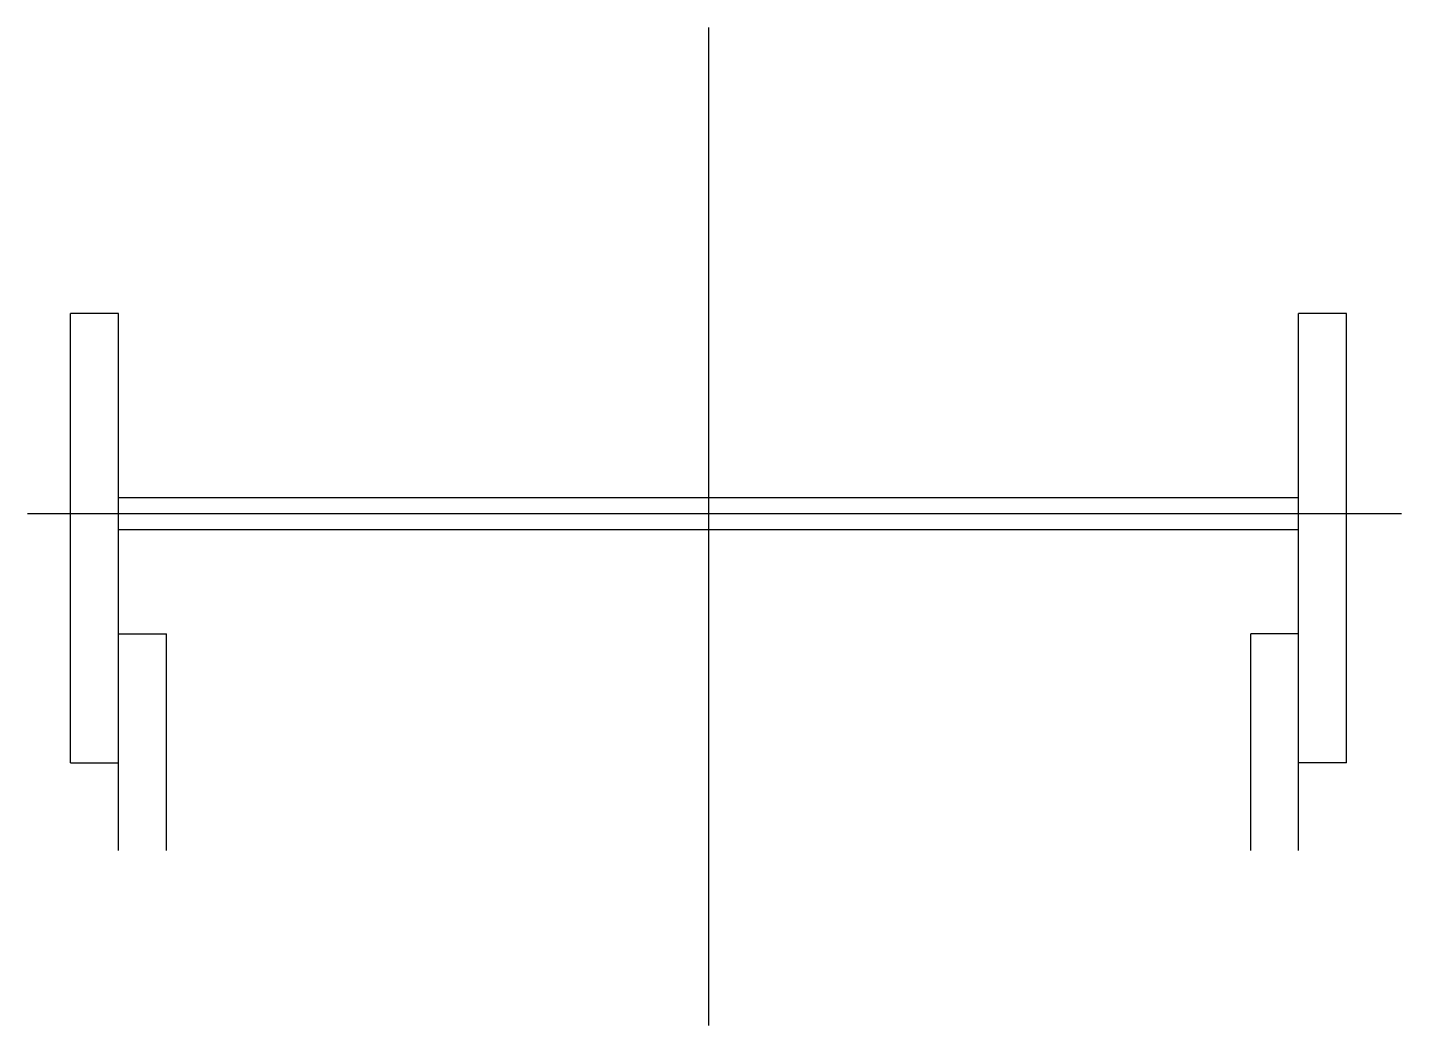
# Model space of a CAD drawing. Extents: x 12997 to 13428, y 18074 to 18387.
import ezdxf

# ---------------------------------------------------------------- set-up
doc = ezdxf.new("R2010")
doc.units = 0
doc.header["$LTSCALE"] = 400
doc.linetypes.add('CENTER', pattern=[0])
doc.layers.add('1E', color=1, linetype='CENTER')
doc.layers.add('2C', color=7, linetype='CONTINUOUS')

msp = doc.modelspace()

# ---------------------------------------------------------------- linework, layer by layer
at = {"layer": '1E', "color": 0}
for p, q in [((13210.91, 18387.13), (13210.91, 18074.11)), ((12997.38, 18234.7), (13428.17, 18234.7))]:
    msp.add_line(p, q, dxfattribs=at)
at = {"layer": '2C', "color": 0}
for p, q in [((13025.91, 18297.47), (13010.88, 18297.47)), ((13010.91, 18156.53), (13010.91, 18297.47)), ((13025.91, 18128.98), (13025.91, 18297.47)), ((13395.91, 18128.98), (13395.91, 18297.47)), ((13410.91, 18297.47), (13395.91, 18297.47)), ((13410.91, 18156.53), (13410.91, 18297.47)), ((13025.91, 18239.7), (13395.91, 18239.7)), ((13025.91, 18229.7), (13395.91, 18229.7)), ((13025.91, 18196.95), (13040.91, 18196.95)), ((13040.91, 18128.98), (13040.91, 18196.95)), ((13395.91, 18196.95), (13380.91, 18196.95)), ((13380.91, 18128.98), (13380.91, 18196.95)), ((13010.91, 18156.53), (13025.91, 18156.53)), ((13410.91, 18156.53), (13395.91, 18156.53))]:
    msp.add_line(p, q, dxfattribs=at)

doc.saveas('drawing.dxf')
